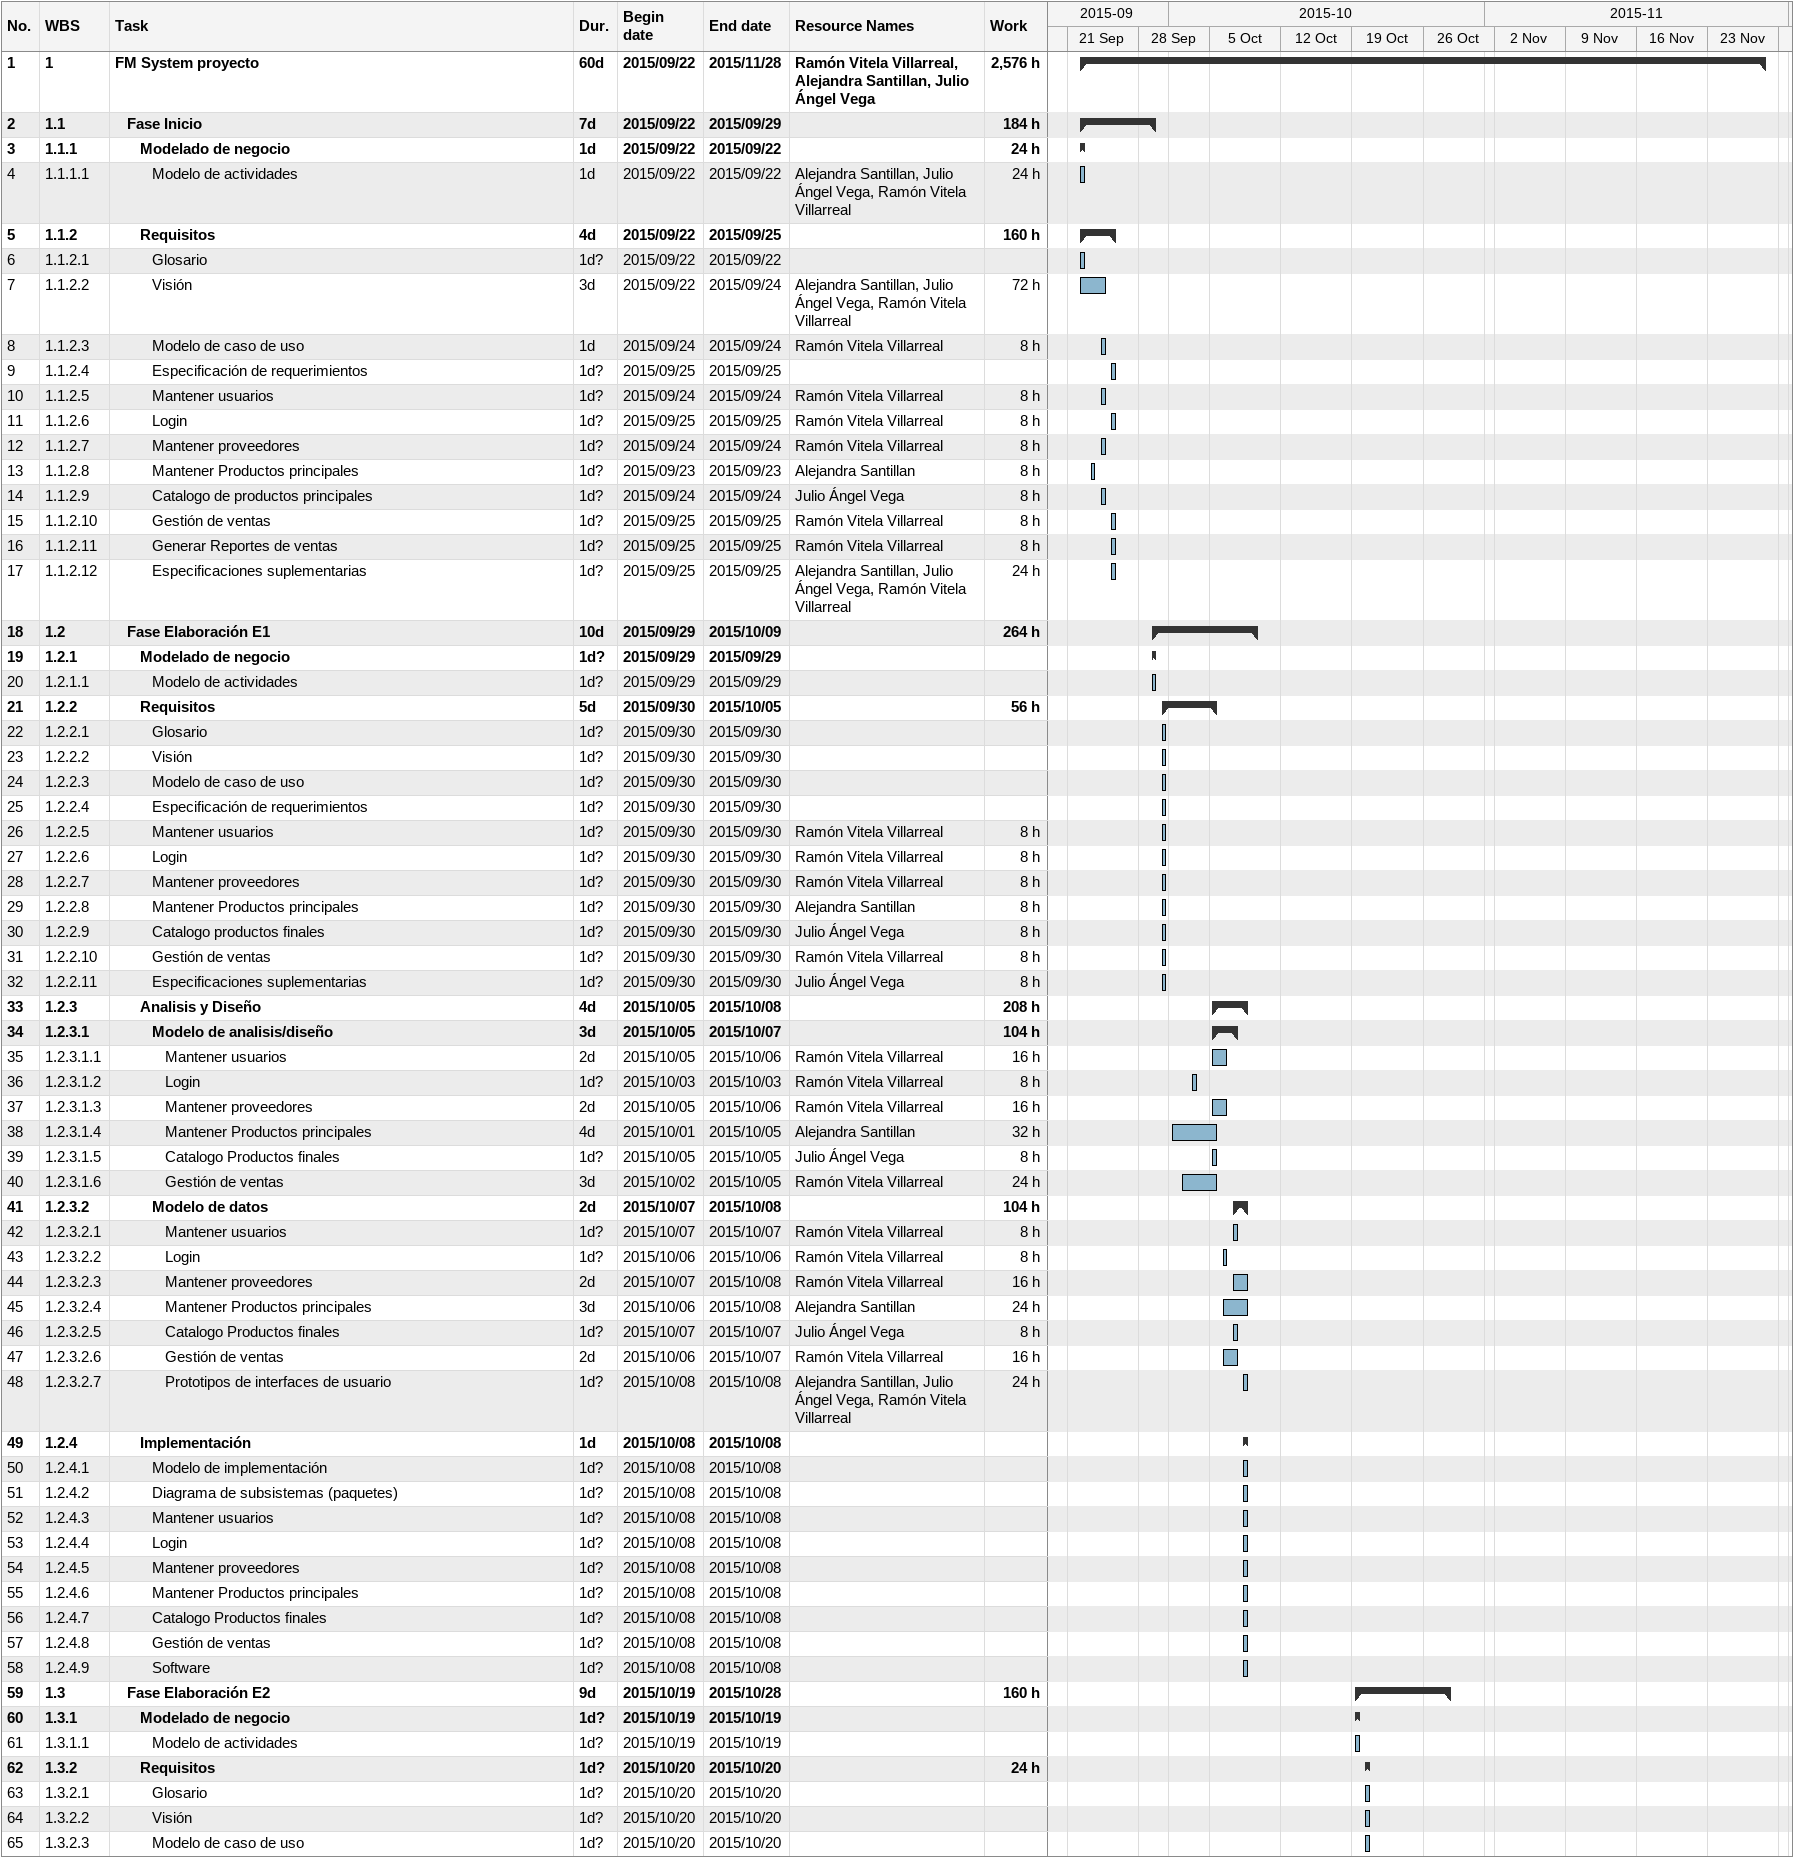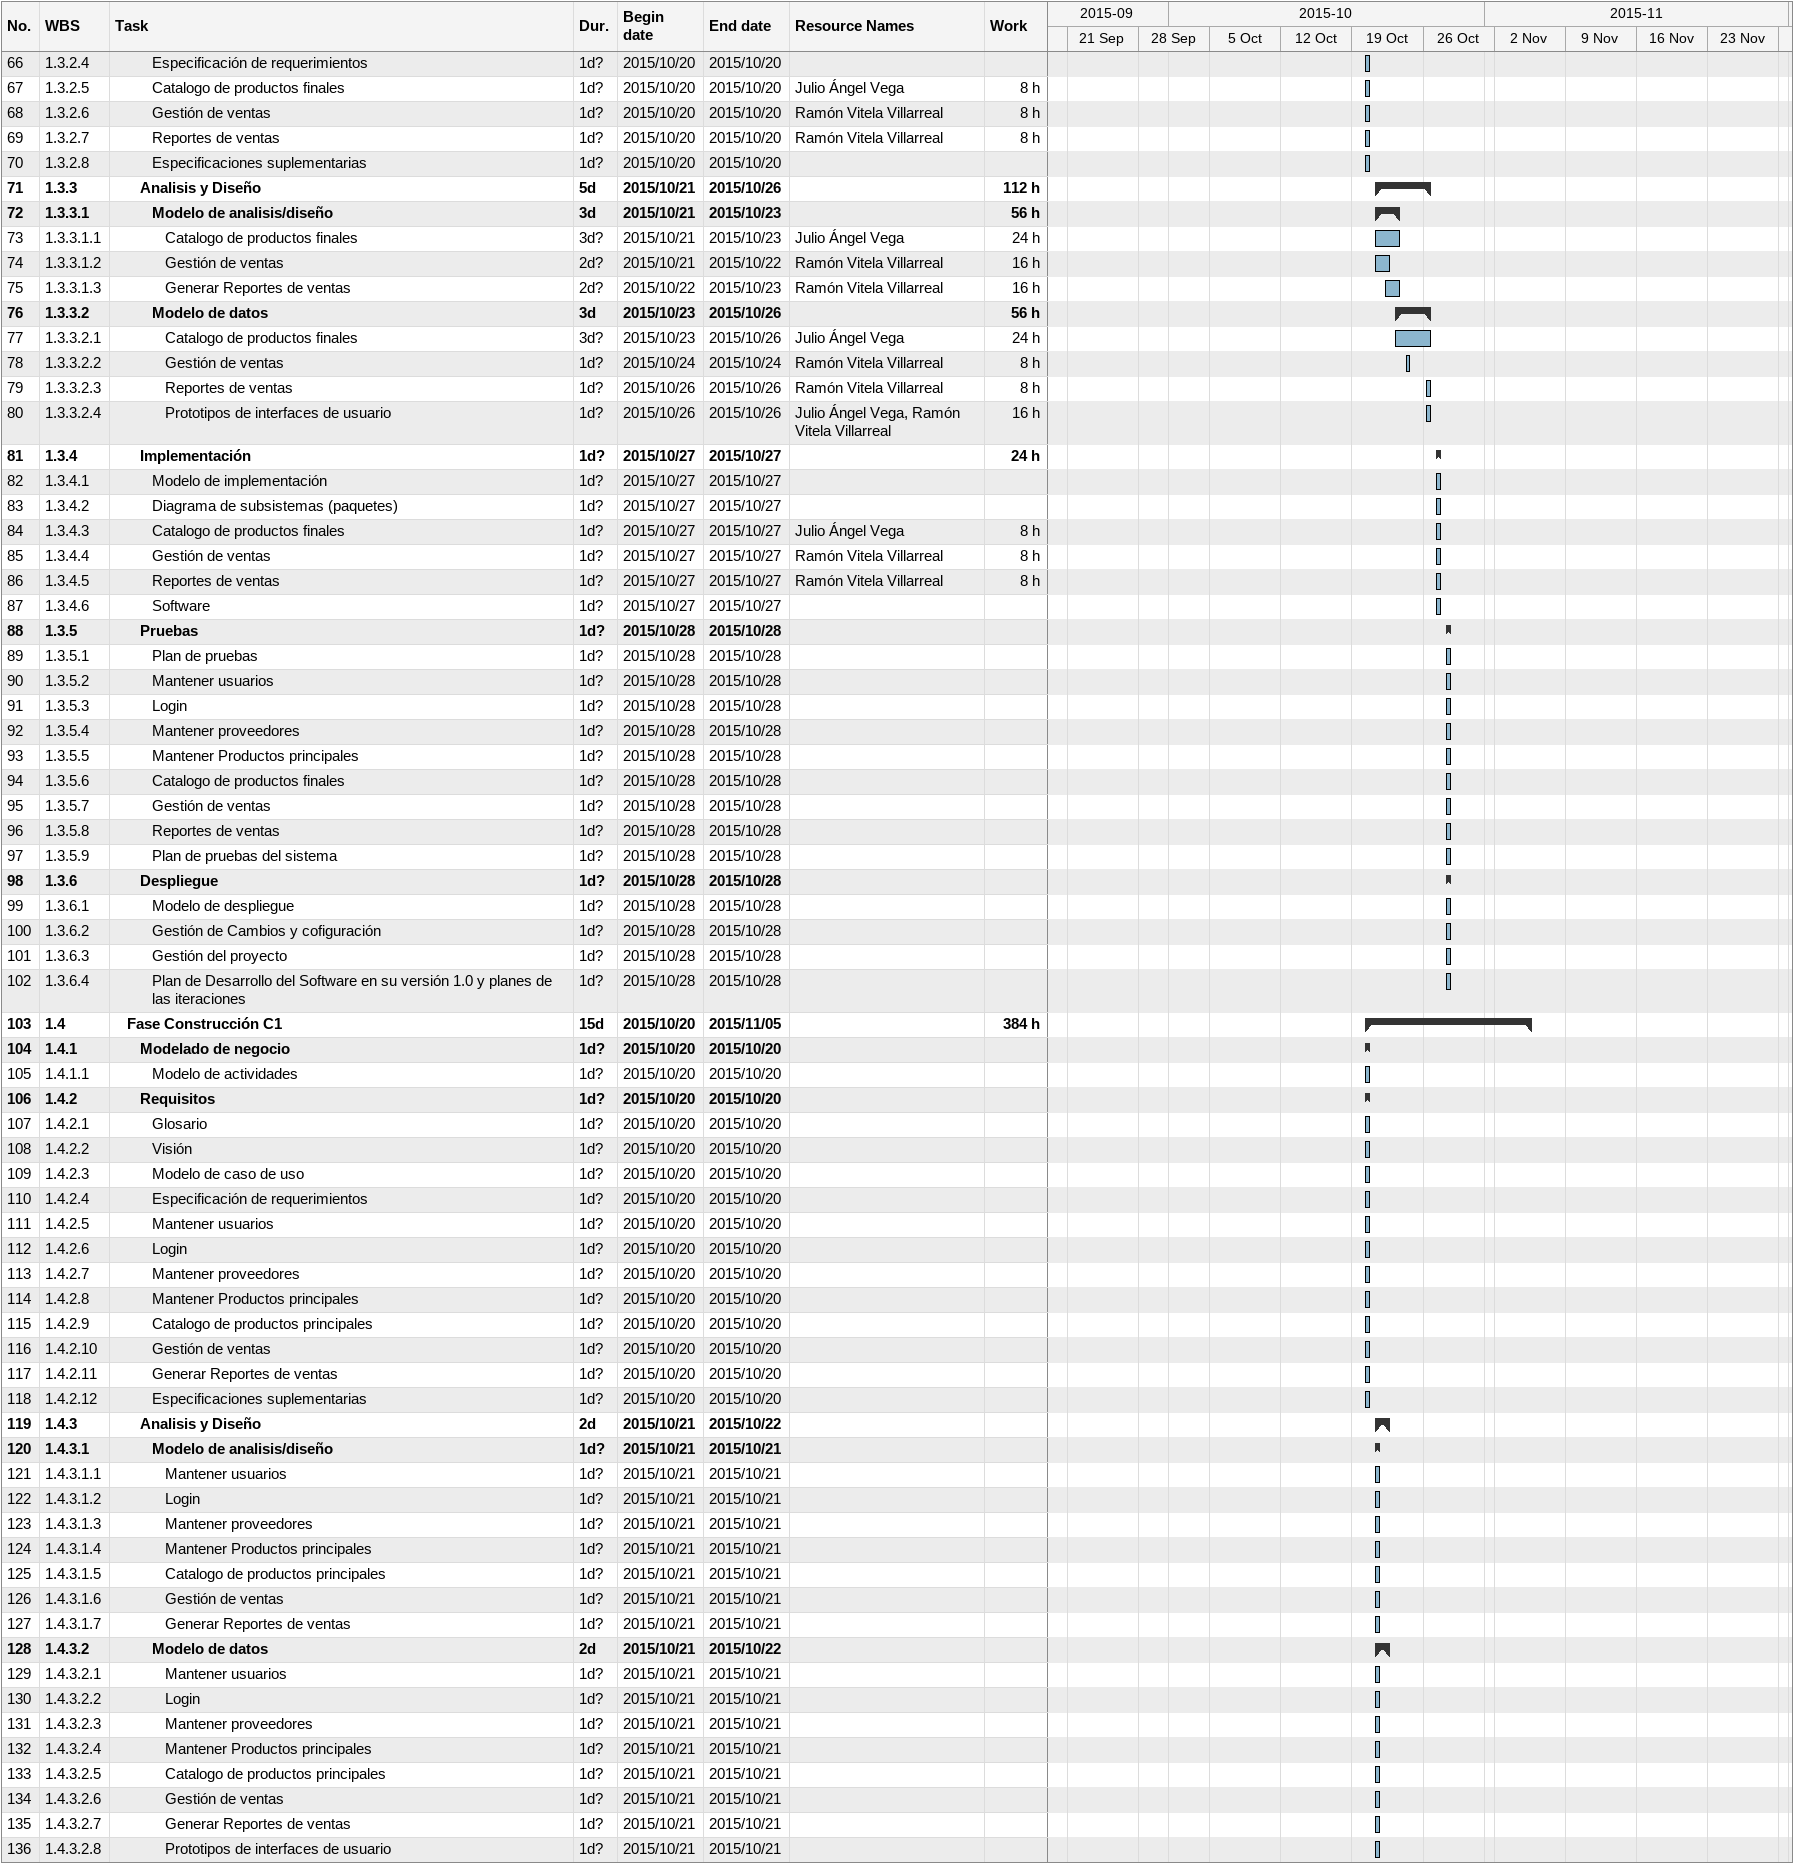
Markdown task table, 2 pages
| ID | WBS | Task | Duration | Start | Finish | Resources | Work (h) |
|---|---|---|---|---|---|---|---|
| 1 | 1 | **FM System proyecto** | 60d | 2015-09-22 | 2015-11-28 | Ramón Vitela Villarreal, Alejandra Santillan, Julio Ángel Vega | 2576 |
| 2 | 1.1 | **Fase Inicio** | 7d | 2015-09-22 | 2015-09-29 |  | 184 |
| 3 | 1.1.1 | **Modelado de negocio** | 1d | 2015-09-22 | 2015-09-22 |  | 24 |
| 4 | 1.1.1.1 | Modelo de actividades | 1d | 2015-09-22 | 2015-09-22 | Alejandra Santillan, Julio Ángel Vega, Ramón Vitela Villarreal | 24 |
| 5 | 1.1.2 | **Requisitos** | 4d | 2015-09-22 | 2015-09-25 |  | 160 |
| 6 | 1.1.2.1 | Glosario | 1d? | 2015-09-22 | 2015-09-22 |  |  |
| 7 | 1.1.2.2 | Visión | 3d | 2015-09-22 | 2015-09-24 | Alejandra Santillan, Julio Ángel Vega, Ramón Vitela Villarreal | 72 |
| 8 | 1.1.2.3 | Modelo de caso de uso | 1d | 2015-09-24 | 2015-09-24 | Ramón Vitela Villarreal | 8 |
| 9 | 1.1.2.4 | Especificación de requerimientos | 1d? | 2015-09-25 | 2015-09-25 |  |  |
| 10 | 1.1.2.5 | Mantener usuarios | 1d? | 2015-09-24 | 2015-09-24 | Ramón Vitela Villarreal | 8 |
| 11 | 1.1.2.6 | Login | 1d? | 2015-09-25 | 2015-09-25 | Ramón Vitela Villarreal | 8 |
| 12 | 1.1.2.7 | Mantener proveedores | 1d? | 2015-09-24 | 2015-09-24 | Ramón Vitela Villarreal | 8 |
| 13 | 1.1.2.8 | Mantener Productos principales | 1d? | 2015-09-23 | 2015-09-23 | Alejandra Santillan | 8 |
| 14 | 1.1.2.9 | Catalogo de productos principales | 1d? | 2015-09-24 | 2015-09-24 | Julio Ángel Vega | 8 |
| 15 | 1.1.2.10 | Gestión de ventas | 1d? | 2015-09-25 | 2015-09-25 | Ramón Vitela Villarreal | 8 |
| 16 | 1.1.2.11 | Generar Reportes de ventas | 1d? | 2015-09-25 | 2015-09-25 | Ramón Vitela Villarreal | 8 |
| 17 | 1.1.2.12 | Especificaciones suplementarias | 1d? | 2015-09-25 | 2015-09-25 | Alejandra Santillan, Julio Ángel Vega, Ramón Vitela Villarreal | 24 |
| 18 | 1.2 | **Fase Elaboración E1** | 10d | 2015-09-29 | 2015-10-09 |  | 264 |
| 19 | 1.2.1 | **Modelado de negocio** | 1d? | 2015-09-29 | 2015-09-29 |  |  |
| 20 | 1.2.1.1 | Modelo de actividades | 1d? | 2015-09-29 | 2015-09-29 |  |  |
| 21 | 1.2.2 | **Requisitos** | 5d | 2015-09-30 | 2015-10-05 |  | 56 |
| 22 | 1.2.2.1 | Glosario | 1d? | 2015-09-30 | 2015-09-30 |  |  |
| 23 | 1.2.2.2 | Visión | 1d? | 2015-09-30 | 2015-09-30 |  |  |
| 24 | 1.2.2.3 | Modelo de caso de uso | 1d? | 2015-09-30 | 2015-09-30 |  |  |
| 25 | 1.2.2.4 | Especificación de requerimientos | 1d? | 2015-09-30 | 2015-09-30 |  |  |
| 26 | 1.2.2.5 | Mantener usuarios | 1d? | 2015-09-30 | 2015-09-30 | Ramón Vitela Villarreal | 8 |
| 27 | 1.2.2.6 | Login | 1d? | 2015-09-30 | 2015-09-30 | Ramón Vitela Villarreal | 8 |
| 28 | 1.2.2.7 | Mantener proveedores | 1d? | 2015-09-30 | 2015-09-30 | Ramón Vitela Villarreal | 8 |
| 29 | 1.2.2.8 | Mantener Productos principales | 1d? | 2015-09-30 | 2015-09-30 | Alejandra Santillan | 8 |
| 30 | 1.2.2.9 | Catalogo productos finales | 1d? | 2015-09-30 | 2015-09-30 | Julio Ángel Vega | 8 |
| 31 | 1.2.2.10 | Gestión de ventas | 1d? | 2015-09-30 | 2015-09-30 | Ramón Vitela Villarreal | 8 |
| 32 | 1.2.2.11 | Especificaciones suplementarias | 1d? | 2015-09-30 | 2015-09-30 | Julio Ángel Vega | 8 |
| 33 | 1.2.3 | **Analisis y Diseño** | 4d | 2015-10-05 | 2015-10-08 |  | 208 |
| 34 | 1.2.3.1 | **Modelo de analisis/diseño** | 3d | 2015-10-05 | 2015-10-07 |  | 104 |
| 35 | 1.2.3.1.1 | Mantener usuarios | 2d | 2015-10-05 | 2015-10-06 | Ramón Vitela Villarreal | 16 |
| 36 | 1.2.3.1.2 | Login | 1d? | 2015-10-03 | 2015-10-03 | Ramón Vitela Villarreal | 8 |
| 37 | 1.2.3.1.3 | Mantener proveedores | 2d | 2015-10-05 | 2015-10-06 | Ramón Vitela Villarreal | 16 |
| 38 | 1.2.3.1.4 | Mantener Productos principales | 4d | 2015-10-01 | 2015-10-05 | Alejandra Santillan | 32 |
| 39 | 1.2.3.1.5 | Catalogo Productos finales | 1d? | 2015-10-05 | 2015-10-05 | Julio Ángel Vega | 8 |
| 40 | 1.2.3.1.6 | Gestión de ventas | 3d | 2015-10-02 | 2015-10-05 | Ramón Vitela Villarreal | 24 |
| 41 | 1.2.3.2 | **Modelo de datos** | 2d | 2015-10-07 | 2015-10-08 |  | 104 |
| 42 | 1.2.3.2.1 | Mantener usuarios | 1d? | 2015-10-07 | 2015-10-07 | Ramón Vitela Villarreal | 8 |
| 43 | 1.2.3.2.2 | Login | 1d? | 2015-10-06 | 2015-10-06 | Ramón Vitela Villarreal | 8 |
| 44 | 1.2.3.2.3 | Mantener proveedores | 2d | 2015-10-07 | 2015-10-08 | Ramón Vitela Villarreal | 16 |
| 45 | 1.2.3.2.4 | Mantener Productos principales | 3d | 2015-10-06 | 2015-10-08 | Alejandra Santillan | 24 |
| 46 | 1.2.3.2.5 | Catalogo Productos finales | 1d? | 2015-10-07 | 2015-10-07 | Julio Ángel Vega | 8 |
| 47 | 1.2.3.2.6 | Gestión de ventas | 2d | 2015-10-06 | 2015-10-07 | Ramón Vitela Villarreal | 16 |
| 48 | 1.2.3.2.7 | Prototipos de interfaces de usuario | 1d? | 2015-10-08 | 2015-10-08 | Alejandra Santillan, Julio Ángel Vega, Ramón Vitela Villarreal | 24 |
| 49 | 1.2.4 | **Implementación** | 1d | 2015-10-08 | 2015-10-08 |  |  |
| 50 | 1.2.4.1 | Modelo de implementación | 1d? | 2015-10-08 | 2015-10-08 |  |  |
| 51 | 1.2.4.2 | Diagrama de subsistemas (paquetes) | 1d? | 2015-10-08 | 2015-10-08 |  |  |
| 52 | 1.2.4.3 | Mantener usuarios | 1d? | 2015-10-08 | 2015-10-08 |  |  |
| 53 | 1.2.4.4 | Login | 1d? | 2015-10-08 | 2015-10-08 |  |  |
| 54 | 1.2.4.5 | Mantener proveedores | 1d? | 2015-10-08 | 2015-10-08 |  |  |
| 55 | 1.2.4.6 | Mantener Productos principales | 1d? | 2015-10-08 | 2015-10-08 |  |  |
| 56 | 1.2.4.7 | Catalogo Productos finales | 1d? | 2015-10-08 | 2015-10-08 |  |  |
| 57 | 1.2.4.8 | Gestión de ventas | 1d? | 2015-10-08 | 2015-10-08 |  |  |
| 58 | 1.2.4.9 | Software | 1d? | 2015-10-08 | 2015-10-08 |  |  |
| 59 | 1.3 | **Fase Elaboración E2** | 9d | 2015-10-19 | 2015-10-28 |  | 160 |
| 60 | 1.3.1 | **Modelado de negocio** | 1d? | 2015-10-19 | 2015-10-19 |  |  |
| 61 | 1.3.1.1 | Modelo de actividades | 1d? | 2015-10-19 | 2015-10-19 |  |  |
| 62 | 1.3.2 | **Requisitos** | 1d? | 2015-10-20 | 2015-10-20 |  | 24 |
| 63 | 1.3.2.1 | Glosario | 1d? | 2015-10-20 | 2015-10-20 |  |  |
| 64 | 1.3.2.2 | Visión | 1d? | 2015-10-20 | 2015-10-20 |  |  |
| 65 | 1.3.2.3 | Modelo de caso de uso | 1d? | 2015-10-20 | 2015-10-20 |  |  |
| 66 | 1.3.2.4 | Especificación de requerimientos | 1d? | 2015-10-20 | 2015-10-20 |  |  |
| 67 | 1.3.2.5 | Catalogo de productos finales | 1d? | 2015-10-20 | 2015-10-20 | Julio Ángel Vega | 8 |
| 68 | 1.3.2.6 | Gestión de ventas | 1d? | 2015-10-20 | 2015-10-20 | Ramón Vitela Villarreal | 8 |
| 69 | 1.3.2.7 | Reportes de ventas | 1d? | 2015-10-20 | 2015-10-20 | Ramón Vitela Villarreal | 8 |
| 70 | 1.3.2.8 | Especificaciones suplementarias | 1d? | 2015-10-20 | 2015-10-20 |  |  |
| 71 | 1.3.3 | **Analisis y Diseño** | 5d | 2015-10-21 | 2015-10-26 |  | 112 |
| 72 | 1.3.3.1 | **Modelo de analisis/diseño** | 3d | 2015-10-21 | 2015-10-23 |  | 56 |
| 73 | 1.3.3.1.1 | Catalogo de productos finales | 3d? | 2015-10-21 | 2015-10-23 | Julio Ángel Vega | 24 |
| 74 | 1.3.3.1.2 | Gestión de ventas | 2d? | 2015-10-21 | 2015-10-22 | Ramón Vitela Villarreal | 16 |
| 75 | 1.3.3.1.3 | Generar Reportes de ventas | 2d? | 2015-10-22 | 2015-10-23 | Ramón Vitela Villarreal | 16 |
| 76 | 1.3.3.2 | **Modelo de datos** | 3d | 2015-10-23 | 2015-10-26 |  | 56 |
| 77 | 1.3.3.2.1 | Catalogo de productos finales | 3d? | 2015-10-23 | 2015-10-26 | Julio Ángel Vega | 24 |
| 78 | 1.3.3.2.2 | Gestión de ventas | 1d? | 2015-10-24 | 2015-10-24 | Ramón Vitela Villarreal | 8 |
| 79 | 1.3.3.2.3 | Reportes de ventas | 1d? | 2015-10-26 | 2015-10-26 | Ramón Vitela Villarreal | 8 |
| 80 | 1.3.3.2.4 | Prototipos de interfaces de usuario | 1d? | 2015-10-26 | 2015-10-26 | Julio Ángel Vega, Ramón Vitela Villarreal | 16 |
| 81 | 1.3.4 | **Implementación** | 1d? | 2015-10-27 | 2015-10-27 |  | 24 |
| 82 | 1.3.4.1 | Modelo de implementación | 1d? | 2015-10-27 | 2015-10-27 |  |  |
| 83 | 1.3.4.2 | Diagrama de subsistemas (paquetes) | 1d? | 2015-10-27 | 2015-10-27 |  |  |
| 84 | 1.3.4.3 | Catalogo de productos finales | 1d? | 2015-10-27 | 2015-10-27 | Julio Ángel Vega | 8 |
| 85 | 1.3.4.4 | Gestión de ventas | 1d? | 2015-10-27 | 2015-10-27 | Ramón Vitela Villarreal | 8 |
| 86 | 1.3.4.5 | Reportes de ventas | 1d? | 2015-10-27 | 2015-10-27 | Ramón Vitela Villarreal | 8 |
| 87 | 1.3.4.6 | Software | 1d? | 2015-10-27 | 2015-10-27 |  |  |
| 88 | 1.3.5 | **Pruebas** | 1d? | 2015-10-28 | 2015-10-28 |  |  |
| 89 | 1.3.5.1 | Plan de pruebas | 1d? | 2015-10-28 | 2015-10-28 |  |  |
| 90 | 1.3.5.2 | Mantener usuarios | 1d? | 2015-10-28 | 2015-10-28 |  |  |
| 91 | 1.3.5.3 | Login | 1d? | 2015-10-28 | 2015-10-28 |  |  |
| 92 | 1.3.5.4 | Mantener proveedores | 1d? | 2015-10-28 | 2015-10-28 |  |  |
| 93 | 1.3.5.5 | Mantener Productos principales | 1d? | 2015-10-28 | 2015-10-28 |  |  |
| 94 | 1.3.5.6 | Catalogo de productos finales | 1d? | 2015-10-28 | 2015-10-28 |  |  |
| 95 | 1.3.5.7 | Gestión de ventas | 1d? | 2015-10-28 | 2015-10-28 |  |  |
| 96 | 1.3.5.8 | Reportes de ventas | 1d? | 2015-10-28 | 2015-10-28 |  |  |
| 97 | 1.3.5.9 | Plan de pruebas del sistema | 1d? | 2015-10-28 | 2015-10-28 |  |  |
| 98 | 1.3.6 | **Despliegue** | 1d? | 2015-10-28 | 2015-10-28 |  |  |
| 99 | 1.3.6.1 | Modelo de despliegue | 1d? | 2015-10-28 | 2015-10-28 |  |  |
| 100 | 1.3.6.2 | Gestión de Cambios y cofiguración | 1d? | 2015-10-28 | 2015-10-28 |  |  |
| 101 | 1.3.6.3 | Gestión del proyecto | 1d? | 2015-10-28 | 2015-10-28 |  |  |
| 102 | 1.3.6.4 | Plan de Desarrollo del Software en su versión 1.0 y planes de las iteraciones | 1d? | 2015-10-28 | 2015-10-28 |  |  |
| 103 | 1.4 | **Fase Construcción C1** | 15d | 2015-10-20 | 2015-11-05 |  | 384 |
| 104 | 1.4.1 | **Modelado de negocio** | 1d? | 2015-10-20 | 2015-10-20 |  |  |
| 105 | 1.4.1.1 | Modelo de actividades | 1d? | 2015-10-20 | 2015-10-20 |  |  |
| 106 | 1.4.2 | **Requisitos** | 1d? | 2015-10-20 | 2015-10-20 |  |  |
| 107 | 1.4.2.1 | Glosario | 1d? | 2015-10-20 | 2015-10-20 |  |  |
| 108 | 1.4.2.2 | Visión | 1d? | 2015-10-20 | 2015-10-20 |  |  |
| 109 | 1.4.2.3 | Modelo de caso de uso | 1d? | 2015-10-20 | 2015-10-20 |  |  |
| 110 | 1.4.2.4 | Especificación de requerimientos | 1d? | 2015-10-20 | 2015-10-20 |  |  |
| 111 | 1.4.2.5 | Mantener usuarios | 1d? | 2015-10-20 | 2015-10-20 |  |  |
| 112 | 1.4.2.6 | Login | 1d? | 2015-10-20 | 2015-10-20 |  |  |
| 113 | 1.4.2.7 | Mantener proveedores | 1d? | 2015-10-20 | 2015-10-20 |  |  |
| 114 | 1.4.2.8 | Mantener Productos principales | 1d? | 2015-10-20 | 2015-10-20 |  |  |
| 115 | 1.4.2.9 | Catalogo de productos principales | 1d? | 2015-10-20 | 2015-10-20 |  |  |
| 116 | 1.4.2.10 | Gestión de ventas | 1d? | 2015-10-20 | 2015-10-20 |  |  |
| 117 | 1.4.2.11 | Generar Reportes de ventas | 1d? | 2015-10-20 | 2015-10-20 |  |  |
| 118 | 1.4.2.12 | Especificaciones suplementarias | 1d? | 2015-10-20 | 2015-10-20 |  |  |
| 119 | 1.4.3 | **Analisis y Diseño** | 2d | 2015-10-21 | 2015-10-22 |  |  |
| 120 | 1.4.3.1 | **Modelo de analisis/diseño** | 1d? | 2015-10-21 | 2015-10-21 |  |  |
| 121 | 1.4.3.1.1 | Mantener usuarios | 1d? | 2015-10-21 | 2015-10-21 |  |  |
| 122 | 1.4.3.1.2 | Login | 1d? | 2015-10-21 | 2015-10-21 |  |  |
| 123 | 1.4.3.1.3 | Mantener proveedores | 1d? | 2015-10-21 | 2015-10-21 |  |  |
| 124 | 1.4.3.1.4 | Mantener Productos principales | 1d? | 2015-10-21 | 2015-10-21 |  |  |
| 125 | 1.4.3.1.5 | Catalogo de productos principales | 1d? | 2015-10-21 | 2015-10-21 |  |  |
| 126 | 1.4.3.1.6 | Gestión de ventas | 1d? | 2015-10-21 | 2015-10-21 |  |  |
| 127 | 1.4.3.1.7 | Generar Reportes de ventas | 1d? | 2015-10-21 | 2015-10-21 |  |  |
| 128 | 1.4.3.2 | **Modelo de datos** | 2d | 2015-10-21 | 2015-10-22 |  |  |
| 129 | 1.4.3.2.1 | Mantener usuarios | 1d? | 2015-10-21 | 2015-10-21 |  |  |
| 130 | 1.4.3.2.2 | Login | 1d? | 2015-10-21 | 2015-10-21 |  |  |
| 131 | 1.4.3.2.3 | Mantener proveedores | 1d? | 2015-10-21 | 2015-10-21 |  |  |
| 132 | 1.4.3.2.4 | Mantener Productos principales | 1d? | 2015-10-21 | 2015-10-21 |  |  |
| 133 | 1.4.3.2.5 | Catalogo de productos principales | 1d? | 2015-10-21 | 2015-10-21 |  |  |
| 134 | 1.4.3.2.6 | Gestión de ventas | 1d? | 2015-10-21 | 2015-10-21 |  |  |
| 135 | 1.4.3.2.7 | Generar Reportes de ventas | 1d? | 2015-10-21 | 2015-10-21 |  |  |
| 136 | 1.4.3.2.8 | Prototipos de interfaces de usuario | 1d? | 2015-10-21 | 2015-10-21 |  |  |
